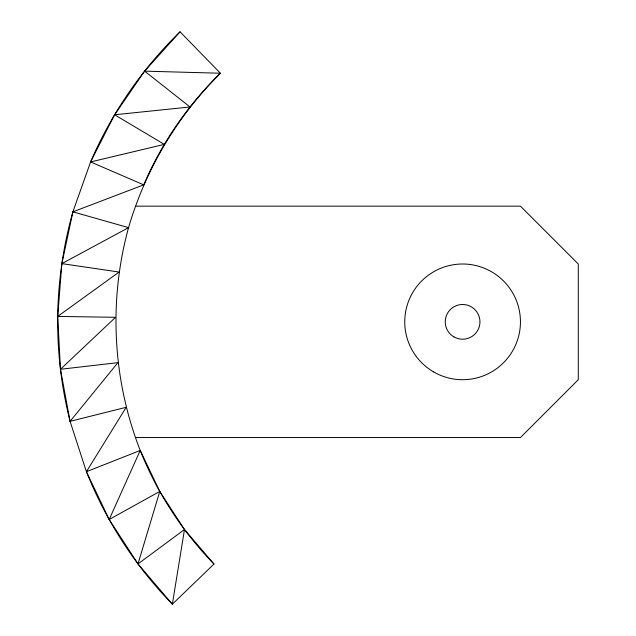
<?xml version="1.0" encoding="UTF-8"?>
<svg xmlns="http://www.w3.org/2000/svg" width="636" height="636" viewBox="0 0 636 636"><rect width="100%" height="100%" fill="white"/><g stroke="black" fill="none" stroke-linecap="round" stroke-linejoin="round"><path stroke-width="0.95" d="M180.044 31.8A404.933 404.933 0 0 0 90.582 161.941L164.319 144.388L114.623 114.774L190.029 106.975L144.618 71.145L220.406 73.235A347.081 347.081 0 0 0 143.704 184.845L72.902 211.844L61.875 263.63L57.709 316.41L60.46 369.278L70.079 421.342L86.417 471.697L109.185 519.501L137.988 563.917L172.348 604.2L213.982 564.045A347.081 347.081 0 0 1 140.222 450.463C112.588 379.811 108.446 300.796 128.552 227.64C145.604 169.399 177.364 116.014 220.406 73.235L180.044 31.8L144.618 71.145L114.623 114.774L90.582 161.941L72.902 211.844A404.933 404.933 0 0 0 70.079 421.342L126.198 407.286L86.417 471.697A404.933 404.933 0 0 0 172.348 604.2L184.496 529.518L159.771 491.445L140.222 450.463L86.417 471.697M140.222 450.463L109.185 519.501L159.771 491.445L137.988 563.917L184.496 529.518L213.982 564.045M70.079 421.342L117.922 362.647L60.46 369.278L115.545 317.308L57.709 316.41L119.107 272.049L61.875 263.63L128.552 227.64L72.902 211.844M136.152 206.159L520.447 206.159L578.291 264.004L578.291 379.7L520.447 437.544L136.024 437.544M90.582 161.941L143.704 184.845M433.673 371.949A57.844 57.844 0 0 0 520.447 321.856A57.844 57.844 0 0 0 433.673 271.755A57.844 57.844 0 0 0 433.673 371.949M453.921 336.881A17.355 17.355 0 0 0 479.957 321.856A17.355 17.355 0 0 0 453.921 306.822A17.355 17.355 0 0 0 453.921 336.881"/></g></svg>
